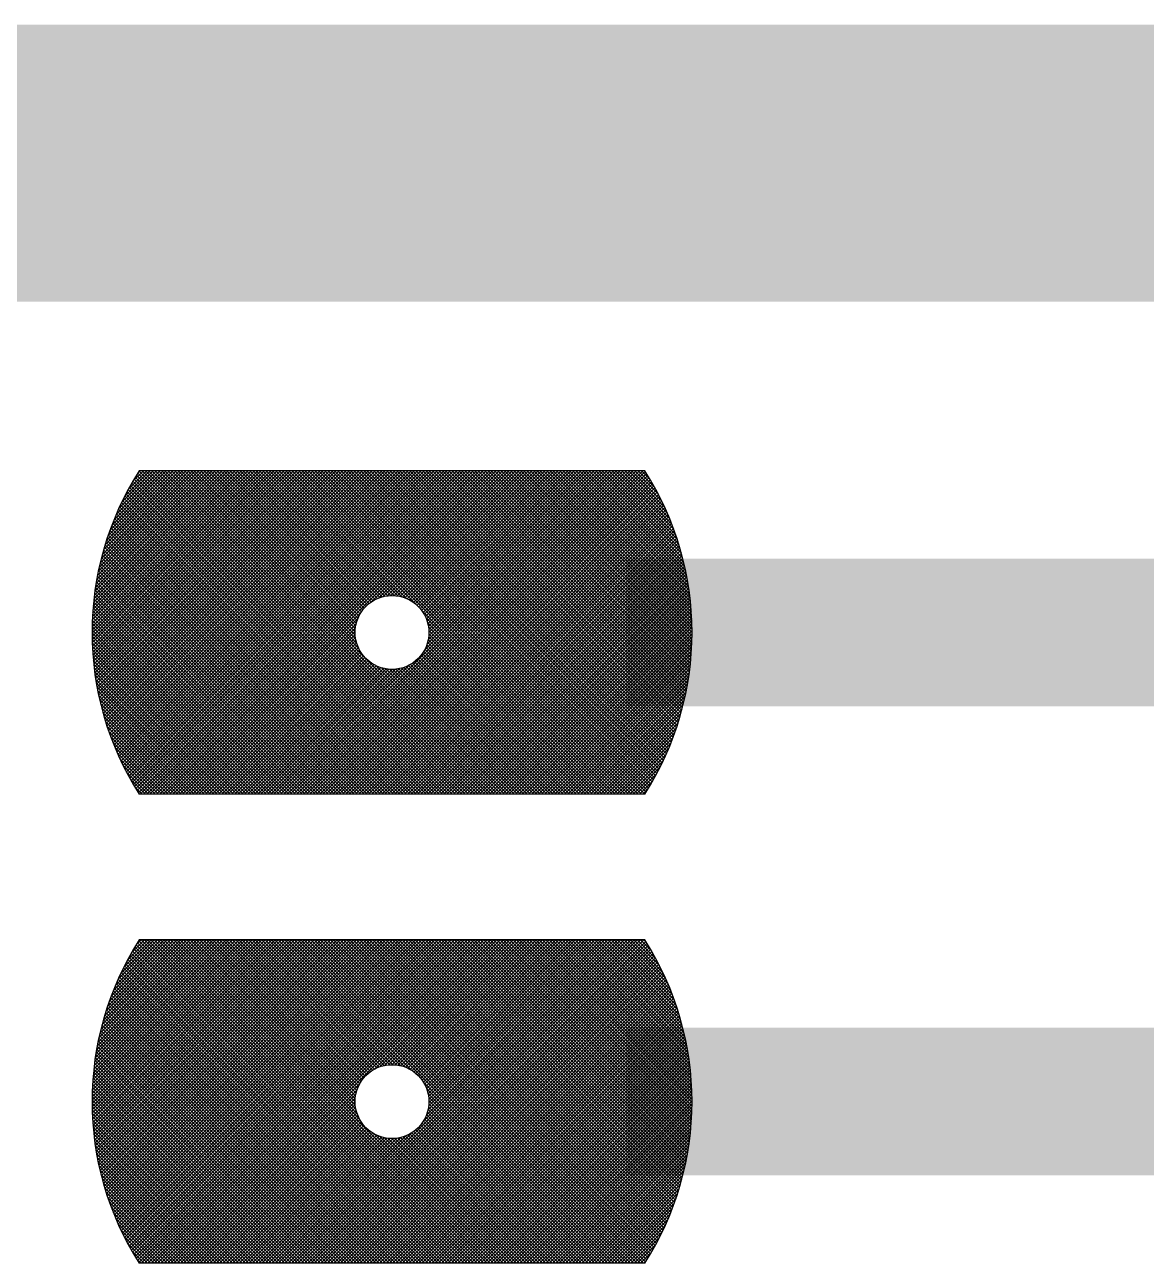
# Model space of a CAD drawing. Extents: x 0 to 395, y 0 to 270.
# Drawn here: x 116.76 to 122.83, y 216.93 to 223.63 of the extents above; entities that cross this region are included whole.
import ezdxf

# ---------------------------------------------------------------- set-up
doc = ezdxf.new("R2010")
doc.units = 0
doc.header["$LTSCALE"] = 0.3
doc.layers.get('0').update_dxf_attribs({"linetype": 'CONTINUOUS'})
doc.layers.add('TRACK', color=3, linetype='CONTINUOUS')

# ---------------------------------------------------------------- blocks, each defined once
blk = doc.blocks.new('*X34')
at = {"color": 0}
for p, q in [((77.75, 78.7399), (78.6251, 79.615)), ((77.7501, 78.7224), (78.6427, 79.615)), ((77.7501, 78.7577), (78.6074, 79.615)), ((77.7504, 78.705), (78.6604, 79.615)), ((77.7504, 78.7757), (78.5897, 79.615)), ((77.7508, 78.6878), (78.6781, 79.615)), ((77.7509, 78.7939), (78.572, 79.615)), ((77.7515, 78.6707), (78.6958, 79.615)), ((77.7516, 78.8123), (78.5543, 79.615)), ((77.7523, 78.6538), (78.7134, 79.615)), ((77.7525, 78.8309), (78.5367, 79.615)), ((77.7533, 78.6371), (78.7311, 79.615)), ((77.7537, 78.8497), (78.519, 79.615)), ((77.7544, 78.6206), (78.7488, 79.615)), ((77.7551, 78.8688), (78.5013, 79.615)), ((77.7557, 78.6042), (78.7665, 79.615)), ((77.7568, 78.8881), (78.4836, 79.615)), ((77.7571, 78.588), (78.7841, 79.615)), ((77.7587, 78.5719), (78.8018, 79.615)), ((77.7587, 78.9077), (78.466, 79.615)), ((77.7605, 78.556), (78.8195, 79.615)), ((77.7609, 78.9276), (78.4483, 79.615)), ((77.7623, 78.5402), (78.8372, 79.615)), ((77.7633, 78.9477), (78.4306, 79.615)), ((77.7644, 78.5245), (78.8549, 79.615)), ((77.7661, 78.9682), (78.4129, 79.615)), ((77.7665, 78.509), (78.8725, 79.615)), ((77.7688, 78.4936), (78.8902, 79.615)), ((77.7692, 78.9889), (78.3952, 79.615)), ((77.7712, 78.4783), (78.9079, 79.615)), ((77.7726, 79.01), (78.3776, 79.615)), ((77.7738, 78.4632), (78.9256, 79.615)), ((77.7764, 78.4482), (78.9432, 79.615)), ((77.7764, 79.0315), (78.3599, 79.615)), ((77.7792, 78.4333), (78.9609, 79.615)), ((77.7805, 79.0533), (78.3422, 79.615)), ((77.7821, 78.4185), (78.9786, 79.615)), ((77.785, 79.0755), (78.3245, 79.615)), ((77.7851, 78.4039), (78.9963, 79.615)), ((77.7883, 78.3893), (79.014, 79.615)), ((77.7899, 79.0981), (78.3069, 79.615)), ((77.7915, 78.3749), (79.0316, 79.615)), ((77.7949, 78.3606), (79.0493, 79.615)), ((77.7953, 79.1212), (78.2892, 79.615)), ((77.7984, 78.3464), (79.067, 79.615)), ((77.8012, 79.1447), (78.2715, 79.615)), ((77.802, 78.3323), (79.0847, 79.615)), ((77.8057, 78.3183), (79.1023, 79.615)), ((77.8076, 79.1688), (78.2538, 79.615)), ((77.8095, 78.3044), (79.12, 79.615)), ((77.8134, 78.2907), (79.1377, 79.615)), ((77.8145, 79.1934), (78.2361, 79.615)), ((77.8174, 78.277), (79.1554, 79.615)), ((77.8215, 78.2634), (79.1731, 79.615)), ((77.8221, 79.2186), (78.2185, 79.615)), ((77.8257, 78.2499), (79.1907, 79.615)), ((77.83, 78.2365), (79.2084, 79.615)), ((77.8303, 79.2445), (78.2008, 79.615)), ((77.8343, 78.2233), (79.2261, 79.615)), ((77.8388, 78.2101), (79.2438, 79.615)), ((77.8393, 79.2711), (78.1831, 79.615)), ((77.8434, 78.197), (79.2614, 79.615)), ((77.8481, 78.184), (79.2791, 79.615)), ((77.849, 79.2986), (78.1654, 79.615)), ((77.8529, 78.1711), (79.2968, 79.615)), ((77.8577, 78.1582), (79.3145, 79.615)), ((77.8597, 79.327), (78.1478, 79.615)), ((77.8627, 78.1455), (79.3322, 79.615)), ((77.8677, 78.1329), (79.3498, 79.615)), ((77.8714, 79.3563), (78.1301, 79.615)), ((77.8728, 78.1203), (79.3675, 79.615)), ((77.878, 78.1078), (79.3852, 79.615)), ((77.8833, 78.0954), (79.4029, 79.615)), ((77.8843, 79.3869), (78.1124, 79.615)), ((77.8887, 78.0831), (79.4205, 79.615)), ((77.8941, 78.0709), (79.4382, 79.615)), ((77.8986, 79.4189), (78.0947, 79.615)), ((77.8997, 78.0588), (79.4559, 79.615)), ((77.9053, 78.0467), (79.4736, 79.615)), ((77.911, 78.0348), (79.4913, 79.615)), ((77.9145, 79.4525), (78.077, 79.615)), ((77.9168, 78.0229), (79.5089, 79.615)), ((77.9227, 78.0111), (79.5266, 79.615)), ((77.9286, 77.9993), (79.5443, 79.615)), ((77.9324, 79.4881), (78.0594, 79.615)), ((77.9346, 77.9877), (79.562, 79.615)), ((77.9407, 77.9761), (79.5796, 79.615)), ((77.9469, 77.9646), (79.5973, 79.615)), ((77.9528, 79.5261), (78.0417, 79.615)), ((77.9532, 77.9532), (79.615, 79.615)), ((77.9595, 77.9418), (79.6327, 79.615)), ((77.9659, 77.9306), (79.6504, 79.615)), ((77.9724, 77.9194), (79.668, 79.615)), ((77.9764, 79.5674), (78.024, 79.615)), ((77.979, 77.9083), (79.6857, 79.615)), ((77.9856, 77.8972), (79.7034, 79.615)), ((79.7137, 77.865), (77.9895, 79.5892)), ((77.9923, 77.8863), (79.7211, 79.615)), ((79.7314, 77.865), (77.9963, 79.6001)), ((77.9991, 77.8754), (79.7387, 79.615)), ((79.7491, 77.865), (78.0031, 79.611)), ((78.0046, 79.6132), (78.0063, 79.615)), ((78.0064, 77.865), (79.7564, 79.615)), ((79.7668, 77.865), (78.0168, 79.615)), ((78.0241, 77.865), (79.7741, 79.615)), ((79.7845, 77.865), (78.0345, 79.615)), ((78.0418, 77.865), (79.7918, 79.615)), ((79.8021, 77.865), (78.0521, 79.615)), ((78.0595, 77.865), (79.8095, 79.615)), ((79.8198, 77.865), (78.0698, 79.615)), ((78.0771, 77.865), (79.8271, 79.615)), ((79.8375, 77.865), (78.0875, 79.615)), ((78.0948, 77.865), (79.8448, 79.615)), ((79.8552, 77.865), (78.1052, 79.615)), ((78.1125, 77.865), (79.8625, 79.615)), ((79.8728, 77.865), (78.1228, 79.615)), ((78.1302, 77.865), (79.8802, 79.615)), ((79.8905, 77.865), (78.1405, 79.615)), ((78.1478, 77.865), (79.8978, 79.615)), ((79.9082, 77.865), (78.1582, 79.615)), ((78.1655, 77.865), (79.9155, 79.615)), ((79.9259, 77.865), (78.1759, 79.615)), ((78.1832, 77.865), (79.9332, 79.615)), ((79.9436, 77.865), (78.1936, 79.615)), ((78.2009, 77.865), (79.9509, 79.615)), ((79.9612, 77.865), (78.2112, 79.615)), ((79.1991, 78.6448), (78.2289, 79.615)), ((79.1855, 78.6761), (78.2466, 79.615)), ((79.179, 78.7003), (78.2643, 79.615)), ((79.1759, 78.721), (78.2819, 79.615)), ((79.175, 78.7396), (78.2996, 79.615)), ((79.1757, 78.7566), (78.3173, 79.615)), ((79.1776, 78.7723), (78.335, 79.615)), ((79.1806, 78.787), (78.3527, 79.615)), ((79.1845, 78.8009), (78.3703, 79.615)), ((79.1891, 78.8139), (78.388, 79.615)), ((79.1945, 78.8262), (78.4057, 79.615)), ((79.2006, 78.8378), (78.4234, 79.615)), ((79.2072, 78.8488), (78.441, 79.615)), ((79.2145, 78.8593), (78.4587, 79.615)), ((79.2223, 78.8691), (78.4764, 79.615)), ((79.2306, 78.8784), (78.4941, 79.615)), ((79.2396, 78.8872), (78.5118, 79.615)), ((79.2491, 78.8954), (78.5294, 79.615)), ((79.2591, 78.903), (78.5471, 79.615)), ((79.2697, 78.9101), (78.5648, 79.615)), ((79.281, 78.9165), (78.5825, 79.615)), ((79.2928, 78.9223), (78.6001, 79.615)), ((79.3053, 78.9275), (78.6178, 79.615)), ((79.3186, 78.9319), (78.6355, 79.615)), ((79.3327, 78.9355), (78.6532, 79.615)), ((79.3477, 78.9381), (78.6709, 79.615)), ((79.3638, 78.9397), (78.6885, 79.615)), ((79.3813, 78.9399), (78.7062, 79.615)), ((79.4005, 78.9384), (78.7239, 79.615)), ((79.4222, 78.9343), (78.7416, 79.615)), ((79.4481, 78.9262), (78.7592, 79.615)), ((79.4847, 78.9073), (78.7769, 79.615)), ((78.7842, 77.865), (80.5342, 79.615)), ((80.5446, 77.865), (78.7946, 79.615)), ((78.8019, 77.865), (80.5519, 79.615)), ((80.5623, 77.865), (78.8123, 79.615)), ((78.8196, 77.865), (80.5696, 79.615)), ((80.58, 77.865), (78.83, 79.615)), ((78.8373, 77.865), (80.5873, 79.615)), ((80.5976, 77.865), (78.8476, 79.615)), ((78.8549, 77.865), (80.6049, 79.615)), ((80.6153, 77.865), (78.8653, 79.615)), ((78.8726, 77.865), (80.6226, 79.615)), ((80.633, 77.865), (78.883, 79.615)), ((78.8903, 77.865), (80.6403, 79.615)), ((80.6507, 77.865), (78.9007, 79.615)), ((78.908, 77.865), (80.658, 79.615)), ((80.6683, 77.865), (78.9183, 79.615)), ((78.9257, 77.865), (80.6757, 79.615)), ((80.686, 77.865), (78.936, 79.615)), ((78.9433, 77.865), (80.6933, 79.615)), ((80.7037, 77.865), (78.9537, 79.615)), ((78.961, 77.865), (80.711, 79.615)), ((80.7214, 77.865), (78.9714, 79.615)), ((78.9787, 77.865), (80.7287, 79.615)), ((80.7391, 77.865), (78.9891, 79.615)), ((78.9964, 77.865), (80.7451, 79.6137)), ((80.7491, 77.8726), (79.0067, 79.615)), ((79.014, 77.865), (80.752, 79.6029)), ((80.7559, 77.8835), (79.0244, 79.615)), ((79.0317, 77.865), (80.7587, 79.592)), ((80.7627, 77.8944), (79.0421, 79.615)), ((80.7693, 77.9054), (79.0598, 79.615)), ((80.7759, 77.9165), (79.0774, 79.615)), ((80.7824, 77.9277), (79.0951, 79.615)), ((80.7888, 77.939), (79.1128, 79.615)), ((80.7952, 77.9503), (79.1305, 79.615)), ((80.8015, 77.9617), (79.1482, 79.615)), ((80.8077, 77.9731), (79.1658, 79.615)), ((80.8138, 77.9847), (79.1835, 79.615)), ((80.8198, 77.9963), (79.2012, 79.615)), ((80.8258, 78.008), (79.2189, 79.615)), ((80.8317, 78.0198), (79.2365, 79.615)), ((79.2483, 78.8948), (79.9686, 79.615)), ((80.8375, 78.0317), (79.2542, 79.615)), ((80.8432, 78.0437), (79.2719, 79.615)), ((80.8489, 78.0557), (79.2896, 79.615)), ((79.2942, 78.9229), (79.9862, 79.615)), ((80.8544, 78.0678), (79.3072, 79.615)), ((79.3217, 78.9328), (80.0039, 79.615)), ((80.8599, 78.08), (79.3249, 79.615)), ((80.8653, 78.0923), (79.3426, 79.615)), ((79.3442, 78.9376), (80.0216, 79.615)), ((80.8706, 78.1046), (79.3603, 79.615)), ((79.364, 78.9397), (80.0393, 79.615)), ((80.8759, 78.1171), (79.378, 79.615)), ((79.3818, 78.9399), (80.0569, 79.615)), ((80.881, 78.1296), (79.3956, 79.615)), ((79.3983, 78.9386), (80.0746, 79.615)), ((80.8861, 78.1422), (79.4133, 79.615)), ((79.4135, 78.9363), (80.0923, 79.615)), ((79.4279, 78.9329), (80.11, 79.615)), ((80.891, 78.155), (79.431, 79.615)), ((79.4413, 78.9287), (80.1277, 79.615)), ((80.8959, 78.1678), (79.4487, 79.615)), ((79.454, 78.9237), (80.1453, 79.615)), ((79.4661, 78.9181), (80.163, 79.615)), ((80.9007, 78.1807), (79.4663, 79.615)), ((79.4775, 78.9118), (80.1807, 79.615)), ((80.9054, 78.1936), (79.484, 79.615)), ((79.4882, 78.9049), (80.1984, 79.615)), ((79.4984, 78.8974), (80.216, 79.615)), ((80.91, 78.2067), (79.5017, 79.615)), ((79.508, 78.8893), (80.2337, 79.615)), ((79.5171, 78.8807), (80.2514, 79.615)), ((80.9145, 78.2199), (79.5194, 79.615)), ((79.5256, 78.8716), (80.2691, 79.615)), ((79.5336, 78.8618), (80.2868, 79.615)), ((80.9189, 78.2331), (79.5371, 79.615)), ((79.541, 78.8516), (80.3044, 79.615)), ((79.5478, 78.8407), (80.3221, 79.615)), ((79.554, 78.8292), (80.3398, 79.615)), ((80.9232, 78.2465), (79.5547, 79.615)), ((79.5556, 78.654), (80.5166, 79.615)), ((79.5595, 78.8171), (80.3575, 79.615)), ((79.5644, 78.8043), (80.3751, 79.615)), ((79.5666, 78.6827), (80.4989, 79.615)), ((79.5685, 78.7907), (80.3928, 79.615)), ((79.5717, 78.7762), (80.4105, 79.615)), ((79.5721, 78.7059), (80.4812, 79.615)), ((80.9275, 78.2599), (79.5724, 79.615)), ((79.5739, 78.7607), (80.4282, 79.615)), ((79.5745, 78.726), (80.4635, 79.615)), ((79.575, 78.7441), (80.4459, 79.615)), ((80.9316, 78.2735), (79.5901, 79.615)), ((80.9356, 78.2871), (79.6078, 79.615)), ((80.9395, 78.3009), (79.6254, 79.615)), ((80.9434, 78.3148), (79.6431, 79.615)), ((80.9471, 78.3287), (79.6608, 79.615)), ((80.9507, 78.3428), (79.6785, 79.615)), ((80.9542, 78.3569), (79.6962, 79.615)), ((80.9576, 78.3712), (79.7138, 79.615)), ((80.9609, 78.3856), (79.7315, 79.615)), ((80.9641, 78.4001), (79.7492, 79.615)), ((80.9671, 78.4148), (79.7669, 79.615)), ((80.9701, 78.4295), (79.7845, 79.615)), ((80.9729, 78.4443), (79.8022, 79.615)), ((80.9756, 78.4593), (79.8199, 79.615)), ((80.9782, 78.4744), (79.8376, 79.615)), ((80.9806, 78.4897), (79.8553, 79.615)), ((80.9829, 78.505), (79.8729, 79.615)), ((80.9851, 78.5205), (79.8906, 79.615)), ((80.9872, 78.5361), (79.9083, 79.615)), ((80.9891, 78.5519), (79.926, 79.615)), ((80.9908, 78.5678), (79.9436, 79.615)), ((80.9925, 78.5838), (79.9613, 79.615)), ((80.994, 78.6), (79.979, 79.615)), ((80.9953, 78.6164), (79.9967, 79.615)), ((80.9965, 78.6329), (80.0144, 79.615)), ((80.9975, 78.6496), (80.032, 79.615)), ((80.9983, 78.6664), (80.0497, 79.615)), ((80.999, 78.6834), (80.0674, 79.615)), ((80.9995, 78.7005), (80.0851, 79.615)), ((80.9998, 78.7179), (80.1027, 79.615)), ((81, 78.7354), (80.1204, 79.615)), ((80.9999, 78.7532), (80.1381, 79.615)), ((80.9997, 78.7711), (80.1558, 79.615)), ((80.9993, 78.7892), (80.1735, 79.615)), ((80.9986, 78.8075), (80.1911, 79.615)), ((80.9977, 78.8261), (80.2088, 79.615)), ((80.9966, 78.8449), (80.2265, 79.615)), ((80.9953, 78.8639), (80.2442, 79.615)), ((80.9937, 78.8832), (80.2618, 79.615)), ((80.9918, 78.9027), (80.2795, 79.615)), ((80.9897, 78.9225), (80.2972, 79.615)), ((80.9873, 78.9425), (80.3149, 79.615)), ((80.9846, 78.9629), (80.3326, 79.615)), ((80.9816, 78.9836), (80.3502, 79.615)), ((80.9783, 79.0046), (80.3679, 79.615)), ((80.9746, 79.0259), (80.3856, 79.615)), ((80.9706, 79.0477), (80.4033, 79.615)), ((80.9662, 79.0698), (80.4209, 79.615)), ((80.9614, 79.0923), (80.4386, 79.615)), ((80.9561, 79.1152), (80.4563, 79.615)), ((80.9503, 79.1386), (80.474, 79.615)), ((80.9441, 79.1626), (80.4917, 79.615)), ((80.9373, 79.187), (80.5093, 79.615)), ((80.9299, 79.2121), (80.527, 79.615)), ((80.9219, 79.2378), (80.5447, 79.615)), ((80.9131, 79.2643), (80.5624, 79.615)), ((80.9036, 79.2915), (80.58, 79.615)), ((80.8931, 79.3196), (80.5977, 79.615)), ((80.8817, 79.3487), (80.6154, 79.615)), ((80.8691, 79.379), (80.6331, 79.615)), ((80.8552, 79.4106), (80.6508, 79.615)), ((80.8397, 79.4437), (80.6684, 79.615)), ((80.8224, 79.4787), (80.6861, 79.615)), ((80.8027, 79.5161), (80.7038, 79.615)), ((80.78, 79.5565), (80.7215, 79.615)), ((80.7532, 79.601), (80.7391, 79.615)), ((79.6077, 77.865), (77.9506, 79.5221)), ((79.6254, 77.865), (77.9569, 79.5335)), ((79.643, 77.865), (77.9633, 79.5448)), ((79.6607, 77.865), (77.9697, 79.556)), ((79.6784, 77.865), (77.9763, 79.5671)), ((79.6961, 77.865), (77.9829, 79.5782)), ((79.0494, 77.865), (80.7654, 79.581)), ((79.0671, 77.865), (80.7721, 79.57)), ((79.0848, 77.865), (80.7786, 79.5588)), ((79.1024, 77.865), (80.7851, 79.5476)), ((79.1201, 77.865), (80.7915, 79.5364)), ((79.1378, 77.865), (80.7978, 79.525)), ((79.5193, 77.865), (77.9202, 79.4641)), ((79.537, 77.865), (77.9261, 79.4758)), ((79.5546, 77.865), (77.9321, 79.4875)), ((79.5723, 77.865), (77.9382, 79.4991)), ((79.59, 77.865), (77.9444, 79.5106)), ((79.1555, 77.865), (80.8041, 79.5136)), ((79.1731, 77.865), (80.8102, 79.5021)), ((79.1908, 77.865), (80.8163, 79.4905)), ((79.2085, 77.865), (80.8223, 79.4788)), ((79.2262, 77.865), (80.8283, 79.4671)), ((79.2439, 77.865), (80.8341, 79.4553)), ((79.4132, 77.865), (77.8864, 79.3918)), ((79.4309, 77.865), (77.8919, 79.404)), ((79.4486, 77.865), (77.8974, 79.4162)), ((79.4663, 77.865), (77.903, 79.4283)), ((79.4839, 77.865), (77.9086, 79.4403)), ((79.5016, 77.865), (77.9144, 79.4522)), ((79.2615, 77.865), (80.8399, 79.4434)), ((79.2792, 77.865), (80.8456, 79.4314)), ((79.2969, 77.865), (80.8512, 79.4193)), ((79.3146, 77.865), (80.8567, 79.4072)), ((79.3322, 77.865), (80.8622, 79.3949)), ((79.3248, 77.865), (77.8606, 79.3292)), ((79.3425, 77.865), (77.8656, 79.3419)), ((79.3602, 77.865), (77.8707, 79.3545)), ((79.3779, 77.865), (77.8758, 79.367)), ((79.3955, 77.865), (77.8811, 79.3794)), ((79.3499, 77.865), (80.8675, 79.3826)), ((79.3676, 77.865), (80.8728, 79.3702)), ((79.3853, 77.865), (80.878, 79.3577)), ((79.403, 77.865), (80.8831, 79.3452)), ((79.4206, 77.865), (80.8881, 79.3325)), ((79.2364, 77.865), (77.837, 79.2645)), ((79.2541, 77.865), (77.8415, 79.2776)), ((79.2718, 77.865), (77.8461, 79.2907)), ((79.2895, 77.865), (77.8509, 79.3036)), ((79.3072, 77.865), (77.8557, 79.3165)), ((79.4383, 77.865), (80.8931, 79.3198)), ((79.456, 77.865), (80.8979, 79.3069)), ((79.4737, 77.865), (80.9027, 79.294)), ((79.4913, 77.865), (80.9073, 79.281)), ((79.509, 77.865), (80.9119, 79.2679)), ((79.5267, 77.865), (80.9164, 79.2546)), ((79.1481, 77.865), (77.8157, 79.1974)), ((79.1657, 77.865), (77.8198, 79.211)), ((79.1834, 77.865), (77.8239, 79.2245)), ((79.2011, 77.865), (77.8282, 79.2379)), ((79.2188, 77.865), (77.8325, 79.2513)), ((79.5444, 77.865), (80.9207, 79.2413)), ((79.5621, 77.865), (80.925, 79.228)), ((79.5797, 77.865), (80.9292, 79.2145)), ((79.5974, 77.865), (80.9333, 79.2009)), ((79.6151, 77.865), (80.9373, 79.1872)), ((79.0597, 77.865), (77.7969, 79.1277)), ((79.0774, 77.865), (77.8005, 79.1419)), ((79.095, 77.865), (77.8041, 79.1559)), ((79.1127, 77.865), (77.8079, 79.1698)), ((79.1304, 77.865), (77.8117, 79.1836)), ((79.6328, 77.865), (80.9411, 79.1734)), ((79.6504, 77.865), (80.9449, 79.1595)), ((79.6681, 77.865), (80.9486, 79.1455)), ((79.6858, 77.865), (80.9522, 79.1314)), ((78.9713, 77.865), (77.7809, 79.0554)), ((78.989, 77.865), (77.7839, 79.0701)), ((79.0066, 77.865), (77.787, 79.0847)), ((79.0243, 77.865), (77.7902, 79.0991)), ((79.042, 77.865), (77.7935, 79.1135)), ((79.7035, 77.865), (80.9556, 79.1171)), ((79.7212, 77.865), (80.959, 79.1028)), ((79.7388, 77.865), (80.9622, 79.0884)), ((79.7565, 77.865), (80.9653, 79.0738)), ((79.7742, 77.865), (80.9683, 79.0592)), ((78.9006, 77.865), (77.7702, 78.9954)), ((78.9183, 77.865), (77.7727, 79.0106)), ((78.9359, 77.865), (77.7753, 79.0256)), ((78.9536, 77.865), (77.778, 79.0406)), ((79.7919, 77.865), (80.9712, 79.0444)), ((79.8095, 77.865), (80.974, 79.0295)), ((79.8272, 77.865), (80.9767, 79.0144)), ((79.8449, 77.865), (80.9792, 78.9993)), ((78.8299, 77.865), (77.7615, 78.9333)), ((78.8475, 77.865), (77.7635, 78.949)), ((78.8652, 77.865), (77.7656, 78.9646)), ((78.8829, 77.865), (77.7678, 78.9801)), ((79.8626, 77.865), (80.9816, 78.984)), ((79.8803, 77.865), (80.9838, 78.9686)), ((79.8979, 77.865), (80.986, 78.953)), ((79.9156, 77.865), (80.988, 78.9374)), ((79.9333, 77.865), (80.9898, 78.9215)), ((78.7415, 77.865), (77.7539, 78.8526)), ((78.7592, 77.865), (77.7551, 78.869)), ((78.7768, 77.865), (77.7565, 78.8853)), ((78.7945, 77.865), (77.758, 78.9015)), ((78.8122, 77.865), (77.7597, 78.9175)), ((78.2186, 77.865), (79.2202, 78.8667)), ((79.951, 77.865), (80.9915, 78.9056)), ((79.9686, 77.865), (80.9931, 78.8895)), ((79.9863, 77.865), (80.9945, 78.8732)), ((80.004, 77.865), (80.9958, 78.8568)), ((78.6708, 77.865), (77.7506, 78.7851)), ((78.6884, 77.865), (77.7512, 78.8022)), ((78.7061, 77.865), (77.7519, 78.8192)), ((78.7238, 77.865), (77.7528, 78.836)), ((78.2362, 77.865), (79.1921, 78.8208)), ((78.2539, 77.865), (79.1822, 78.7933)), ((80.5269, 77.865), (79.5423, 78.8497)), ((80.5092, 77.865), (79.5612, 78.8131)), ((80.4916, 77.865), (79.5693, 78.7872)), ((80.0217, 77.865), (80.9969, 78.8402)), ((80.0394, 77.865), (80.9979, 78.8235)), ((80.057, 77.865), (80.9986, 78.8066)), ((80.0747, 77.865), (80.9992, 78.7895)), ((78.6354, 77.865), (77.75, 78.7504)), ((78.6177, 77.865), (77.75, 78.7327)), ((78.6531, 77.865), (77.7502, 78.7678)), ((78.2716, 77.865), (79.1774, 78.7708)), ((78.2893, 77.865), (79.1753, 78.751)), ((78.3069, 77.865), (79.1751, 78.7332)), ((78.3246, 77.865), (79.1764, 78.7167)), ((80.4739, 77.865), (79.5734, 78.7655)), ((80.4385, 77.865), (79.5747, 78.7288)), ((80.4562, 77.865), (79.5749, 78.7463)), ((80.0924, 77.865), (80.9997, 78.7723)), ((80.1101, 77.865), (80.9999, 78.7549)), ((80.1277, 77.865), (81, 78.7373)), ((80.1454, 77.865), (80.9999, 78.7195)), ((78.6001, 77.865), (77.7502, 78.7149)), ((78.5824, 77.865), (77.7506, 78.6968)), ((78.5647, 77.865), (77.7512, 78.6785)), ((78.547, 77.865), (77.752, 78.6601)), ((78.3423, 77.865), (79.1787, 78.7015)), ((78.36, 77.865), (79.1821, 78.6871)), ((78.3777, 77.865), (79.1863, 78.6737)), ((78.3953, 77.865), (79.1913, 78.661)), ((80.3501, 77.865), (79.5573, 78.6578)), ((80.3678, 77.865), (79.5625, 78.6703)), ((80.3855, 77.865), (79.5669, 78.6836)), ((80.4032, 77.865), (79.5705, 78.6977)), ((80.4209, 77.865), (79.5731, 78.7127)), ((80.1631, 77.865), (80.9995, 78.7014)), ((80.1808, 77.865), (80.999, 78.6832)), ((80.1985, 77.865), (80.9983, 78.6648)), ((78.5293, 77.865), (77.753, 78.6413)), ((78.5117, 77.865), (77.7543, 78.6224)), ((78.494, 77.865), (77.7558, 78.6032)), ((78.4763, 77.865), (77.7575, 78.5838)), ((78.413, 77.865), (79.1969, 78.6489)), ((78.4307, 77.865), (79.2032, 78.6375)), ((78.4484, 77.865), (79.2101, 78.6268)), ((78.466, 77.865), (79.2176, 78.6166)), ((78.4837, 77.865), (79.2257, 78.607)), ((78.5014, 77.865), (79.2343, 78.5979)), ((78.5191, 77.865), (79.2434, 78.5894)), ((80.2264, 77.865), (79.5041, 78.5873)), ((80.2441, 77.865), (79.5134, 78.5956)), ((80.2618, 77.865), (79.5222, 78.6046)), ((80.2794, 77.865), (79.5304, 78.6141)), ((80.2971, 77.865), (79.538, 78.6241)), ((80.3148, 77.865), (79.5451, 78.6347)), ((80.3325, 77.865), (79.5515, 78.646)), ((80.2161, 77.865), (80.9973, 78.6462)), ((80.2338, 77.865), (80.9961, 78.6273)), ((80.2515, 77.865), (80.9946, 78.6082)), ((80.2692, 77.865), (80.9929, 78.5888)), ((78.4586, 77.865), (77.7596, 78.5641)), ((78.441, 77.865), (77.7619, 78.5441)), ((78.4233, 77.865), (77.7644, 78.5238)), ((78.5368, 77.865), (79.2532, 78.5814)), ((78.5544, 77.865), (79.2634, 78.574)), ((78.5721, 77.865), (79.2743, 78.5672)), ((78.5898, 77.865), (79.2858, 78.561)), ((78.6075, 77.865), (79.2979, 78.5555)), ((78.6251, 77.865), (79.3107, 78.5506)), ((78.6428, 77.865), (79.3243, 78.5465)), ((78.6605, 77.865), (79.3388, 78.5433)), ((78.6782, 77.865), (79.3543, 78.5411)), ((78.6959, 77.865), (79.3709, 78.54)), ((78.7135, 77.865), (79.389, 78.5405)), ((78.7312, 77.865), (79.4091, 78.5429)), ((78.7489, 77.865), (79.4323, 78.5484)), ((78.7666, 77.865), (79.461, 78.5594)), ((79.9789, 77.865), (79.2798, 78.5641)), ((79.9966, 77.865), (79.3111, 78.5505)), ((80.0143, 77.865), (79.3353, 78.544)), ((80.0319, 77.865), (79.356, 78.5409)), ((80.0496, 77.865), (79.3746, 78.54)), ((80.0673, 77.865), (79.3916, 78.5407)), ((80.085, 77.865), (79.4073, 78.5426)), ((80.1027, 77.865), (79.422, 78.5456)), ((80.1203, 77.865), (79.4359, 78.5495)), ((80.138, 77.865), (79.4489, 78.5541)), ((80.1557, 77.865), (79.4612, 78.5595)), ((80.1734, 77.865), (79.4728, 78.5656)), ((80.191, 77.865), (79.4838, 78.5722)), ((80.2087, 77.865), (79.4943, 78.5795)), ((80.2868, 77.865), (80.991, 78.5692)), ((80.3045, 77.865), (80.9888, 78.5492)), ((80.3222, 77.865), (80.9863, 78.5291)), ((78.4056, 77.865), (77.7673, 78.5033)), ((78.3879, 77.865), (77.7706, 78.4824)), ((78.3702, 77.865), (77.7741, 78.4611)), ((80.3399, 77.865), (80.9834, 78.5086)), ((80.3576, 77.865), (80.9803, 78.4878)), ((80.3752, 77.865), (80.9768, 78.4666)), ((78.3526, 77.865), (77.778, 78.4395)), ((78.3349, 77.865), (77.7823, 78.4176)), ((78.3172, 77.865), (77.787, 78.3952)), ((80.3929, 77.865), (80.973, 78.4451)), ((80.4106, 77.865), (80.9688, 78.4232)), ((80.4283, 77.865), (80.9642, 78.401)), ((78.2995, 77.865), (77.7921, 78.3724)), ((78.2819, 77.865), (77.7977, 78.3492)), ((78.2642, 77.865), (77.8038, 78.3254)), ((80.4459, 77.865), (80.9592, 78.3783)), ((80.4636, 77.865), (80.9538, 78.3552)), ((80.4813, 77.865), (80.9478, 78.3315)), ((78.2465, 77.865), (77.8104, 78.3011)), ((78.2288, 77.865), (77.8176, 78.2762)), ((78.2111, 77.865), (77.8254, 78.2507)), ((80.499, 77.865), (80.9414, 78.3074)), ((80.5167, 77.865), (80.9343, 78.2827)), ((80.5343, 77.865), (80.9267, 78.2573)), ((78.1935, 77.865), (77.8339, 78.2245)), ((78.1758, 77.865), (77.8432, 78.1976)), ((80.552, 77.865), (80.9183, 78.2313)), ((80.5697, 77.865), (80.9093, 78.2046)), ((78.1581, 77.865), (77.8533, 78.1698)), ((78.1404, 77.865), (77.8644, 78.141)), ((80.5874, 77.865), (80.8994, 78.177)), ((80.605, 77.865), (80.8885, 78.1485)), ((80.6227, 77.865), (80.8766, 78.1189)), ((78.1228, 77.865), (77.8766, 78.1111)), ((78.1051, 77.865), (77.8901, 78.08)), ((78.0874, 77.865), (77.905, 78.0474)), ((80.6404, 77.865), (80.8635, 78.0881)), ((80.6581, 77.865), (80.849, 78.0559)), ((78.0697, 77.865), (77.9217, 78.0131)), ((80.6757, 77.865), (80.8328, 78.022)), ((80.6934, 77.865), (80.8145, 77.9861)), ((78.052, 77.865), (77.9405, 77.9765)), ((78.0344, 77.865), (77.9621, 77.9372)), ((80.7111, 77.865), (80.7937, 77.9476)), ((78.0167, 77.865), (77.9874, 77.8943)), ((80.7288, 77.865), (80.7695, 77.9057))]:
    blk.add_line(p, q, dxfattribs=at)
blk = doc.blocks.new('*X32')
at = {"color": 0}
for p, q in [((77.75, 76.1944), (78.6306, 77.075)), ((77.75, 76.2121), (78.613, 77.075)), ((77.7502, 76.1769), (78.6483, 77.075)), ((77.7503, 76.23), (78.5953, 77.075)), ((77.7505, 76.1595), (78.666, 77.075)), ((77.7507, 76.2481), (78.5776, 77.075)), ((77.751, 76.1424), (78.6837, 77.075)), ((77.7514, 76.2664), (78.5599, 77.075)), ((77.7517, 76.1254), (78.7013, 77.075)), ((77.7522, 76.285), (78.5422, 77.075)), ((77.7526, 76.1086), (78.719, 77.075)), ((77.7533, 76.3037), (78.5246, 77.075)), ((77.7536, 76.0919), (78.7367, 77.075)), ((77.7546, 76.3228), (78.5069, 77.075)), ((77.7548, 76.0754), (78.7544, 77.075)), ((77.7561, 76.0591), (78.7721, 77.075)), ((77.7562, 76.342), (78.4892, 77.075)), ((77.7576, 76.0429), (78.7897, 77.075)), ((77.758, 76.3615), (78.4715, 77.075)), ((77.7593, 76.0268), (78.8074, 77.075)), ((77.7601, 76.3813), (78.4539, 77.075)), ((77.761, 76.0109), (78.8251, 77.075)), ((77.7625, 76.4013), (78.4362, 77.075)), ((77.763, 75.9952), (78.8428, 77.075)), ((77.765, 75.9796), (78.8604, 77.075)), ((77.7652, 76.4217), (78.4185, 77.075)), ((77.7672, 75.9641), (78.8781, 77.075)), ((77.7682, 76.4423), (78.4008, 77.075)), ((77.7695, 75.9487), (78.8958, 77.075)), ((77.7715, 76.4633), (78.3831, 77.075)), ((77.772, 75.9335), (78.9135, 77.075)), ((77.7746, 75.9184), (78.9312, 77.075)), ((77.7751, 76.4847), (78.3655, 77.075)), ((77.7773, 75.9035), (78.9488, 77.075)), ((77.7791, 76.5063), (78.3478, 77.075)), ((77.7801, 75.8886), (78.9665, 77.075)), ((77.7831, 75.8739), (78.9842, 77.075)), ((77.7835, 76.5284), (78.3301, 77.075)), ((77.7861, 75.8593), (79.0019, 77.075)), ((77.7883, 76.5509), (78.3124, 77.075)), ((77.7893, 75.8448), (79.0195, 77.075)), ((77.7926, 75.8304), (79.0372, 77.075)), ((77.7936, 76.5738), (78.2948, 77.075)), ((77.796, 75.8161), (79.0549, 77.075)), ((77.7993, 76.5972), (78.2771, 77.075)), ((77.7995, 75.8019), (79.0726, 77.075)), ((77.8031, 75.7879), (79.0903, 77.075)), ((77.8055, 76.6211), (78.2594, 77.075)), ((77.8069, 75.7739), (79.1079, 77.075)), ((77.8107, 75.7601), (79.1256, 77.075)), ((77.8123, 76.6455), (78.2417, 77.075)), ((77.8146, 75.7463), (79.1433, 77.075)), ((77.8186, 75.7327), (79.161, 77.075)), ((77.8196, 76.6706), (78.224, 77.075)), ((77.8228, 75.7191), (79.1786, 77.075)), ((77.827, 75.7057), (79.1963, 77.075)), ((77.8276, 76.6963), (78.2064, 77.075)), ((77.8313, 75.6923), (79.214, 77.075)), ((77.8358, 75.6791), (79.2317, 77.075)), ((77.8363, 76.7227), (78.1887, 77.075)), ((77.8403, 75.6659), (79.2494, 77.075)), ((77.8449, 75.6529), (79.267, 77.075)), ((77.8458, 76.7498), (78.171, 77.075)), ((77.8496, 75.6399), (79.2847, 77.075)), ((77.8544, 75.627), (79.3024, 77.075)), ((77.8562, 76.7779), (78.1533, 77.075)), ((77.8593, 75.6142), (79.3201, 77.075)), ((77.8642, 75.6015), (79.3377, 77.075)), ((77.8676, 76.8069), (78.1357, 77.075)), ((77.8693, 75.5889), (79.3554, 77.075)), ((77.8744, 75.5763), (79.3731, 77.075)), ((77.8797, 75.5639), (79.3908, 77.075)), ((77.8801, 76.8371), (78.118, 77.075)), ((77.885, 75.5515), (79.4085, 77.075)), ((77.8904, 75.5393), (79.4261, 77.075)), ((77.8939, 76.8686), (78.1003, 77.075)), ((77.8959, 75.5271), (79.4438, 77.075)), ((77.9014, 75.515), (79.4615, 77.075)), ((77.9071, 75.5029), (79.4792, 77.075)), ((77.9093, 76.9017), (78.0826, 77.075)), ((77.9128, 75.491), (79.4968, 77.075)), ((77.9186, 75.4791), (79.5145, 77.075)), ((77.9245, 75.4673), (79.5322, 77.075)), ((77.9265, 76.9366), (78.0649, 77.075)), ((77.9305, 75.4556), (79.5499, 77.075)), ((77.9366, 75.444), (79.5676, 77.075)), ((77.9427, 75.4325), (79.5852, 77.075)), ((77.9461, 76.9738), (78.0473, 77.075)), ((77.9489, 75.421), (79.6029, 77.075)), ((77.9552, 75.4096), (79.6206, 77.075)), ((77.9615, 75.3983), (79.6383, 77.075)), ((77.968, 75.387), (79.6559, 77.075)), ((77.9686, 77.014), (78.0296, 77.075)), ((77.9745, 75.3759), (79.6736, 77.075)), ((77.9811, 75.3648), (79.6913, 77.075)), ((79.7082, 75.325), (77.9874, 77.0457)), ((77.9877, 75.3538), (79.709, 77.075)), ((79.7258, 75.325), (77.9942, 77.0567)), ((77.9945, 75.3428), (79.7267, 77.075)), ((77.9951, 77.0582), (78.0119, 77.075)), ((79.7435, 75.325), (78.001, 77.0676)), ((78.0013, 75.3319), (79.7443, 77.075)), ((79.7612, 75.325), (78.0112, 77.075)), ((78.012, 75.325), (79.762, 77.075)), ((79.7789, 75.325), (78.0289, 77.075)), ((78.0297, 75.325), (79.7797, 77.075)), ((79.7966, 75.325), (78.0466, 77.075)), ((78.0474, 75.325), (79.7974, 77.075)), ((79.8142, 75.325), (78.0642, 77.075)), ((78.065, 75.325), (79.815, 77.075)), ((79.8319, 75.325), (78.0819, 77.075)), ((78.0827, 75.325), (79.8327, 77.075)), ((79.8496, 75.325), (78.0996, 77.075)), ((78.1004, 75.325), (79.8504, 77.075)), ((79.8673, 75.325), (78.1173, 77.075)), ((78.1181, 75.325), (79.8681, 77.075)), ((79.8849, 75.325), (78.1349, 77.075)), ((78.1357, 75.325), (79.8857, 77.075)), ((79.9026, 75.325), (78.1526, 77.075)), ((78.1534, 75.325), (79.9034, 77.075)), ((79.9203, 75.325), (78.1703, 77.075)), ((78.1711, 75.325), (79.9211, 77.075)), ((79.938, 75.325), (78.188, 77.075)), ((78.1888, 75.325), (79.9388, 77.075)), ((79.9556, 75.325), (78.2056, 77.075)), ((78.2065, 75.325), (79.9565, 77.075)), ((79.2073, 76.091), (78.2233, 77.075)), ((79.1887, 76.1273), (78.241, 77.075)), ((79.1806, 76.1531), (78.2587, 77.075)), ((79.1766, 76.1748), (78.2764, 77.075)), ((79.1751, 76.1939), (78.294, 77.075)), ((79.1753, 76.2114), (78.3117, 77.075)), ((79.1769, 76.2275), (78.3294, 77.075)), ((79.1796, 76.2425), (78.3471, 77.075)), ((79.1832, 76.2566), (78.3647, 77.075)), ((79.1876, 76.2698), (78.3824, 77.075)), ((79.1927, 76.2824), (78.4001, 77.075)), ((79.1986, 76.2942), (78.4178, 77.075)), ((79.205, 76.3054), (78.4355, 77.075)), ((79.2121, 76.316), (78.4531, 77.075)), ((79.2197, 76.3261), (78.4708, 77.075)), ((79.2279, 76.3356), (78.4885, 77.075)), ((79.2367, 76.3445), (78.5062, 77.075)), ((79.246, 76.3528), (78.5238, 77.075)), ((79.2559, 76.3607), (78.5415, 77.075)), ((79.2663, 76.3679), (78.5592, 77.075)), ((79.2773, 76.3745), (78.5769, 77.075)), ((79.289, 76.3806), (78.5946, 77.075)), ((79.3013, 76.3859), (78.6122, 77.075)), ((79.3143, 76.3906), (78.6299, 77.075)), ((79.3282, 76.3944), (78.6476, 77.075)), ((79.3429, 76.3974), (78.6653, 77.075)), ((79.3586, 76.3993), (78.6829, 77.075)), ((79.3756, 76.4), (78.7006, 77.075)), ((79.3942, 76.3991), (78.7183, 77.075)), ((79.415, 76.396), (78.736, 77.075)), ((79.4393, 76.3894), (78.7537, 77.075)), ((79.4707, 76.3756), (78.7713, 77.075)), ((80.539, 75.325), (78.789, 77.075)), ((78.7898, 75.325), (80.5398, 77.075)), ((80.5567, 75.325), (78.8067, 77.075)), ((78.8075, 75.325), (80.5575, 77.075)), ((80.5744, 75.325), (78.8244, 77.075)), ((78.8252, 75.325), (80.5752, 77.075)), ((80.592, 75.325), (78.842, 77.075)), ((78.8429, 75.325), (80.5929, 77.075)), ((80.6097, 75.325), (78.8597, 77.075)), ((78.8605, 75.325), (80.6105, 77.075)), ((80.6274, 75.325), (78.8774, 77.075)), ((78.8782, 75.325), (80.6282, 77.075)), ((80.6451, 75.325), (78.8951, 77.075)), ((78.8959, 75.325), (80.6459, 77.075)), ((80.6628, 75.325), (78.9128, 77.075)), ((78.9136, 75.325), (80.6636, 77.075)), ((80.6804, 75.325), (78.9304, 77.075)), ((78.9312, 75.325), (80.6812, 77.075)), ((80.6981, 75.325), (78.9481, 77.075)), ((78.9489, 75.325), (80.6989, 77.075)), ((80.7158, 75.325), (78.9658, 77.075)), ((78.9666, 75.325), (80.7166, 77.075)), ((80.7335, 75.325), (78.9835, 77.075)), ((78.9843, 75.325), (80.7343, 77.075)), ((80.747, 75.3292), (79.0011, 77.075)), ((79.002, 75.325), (80.7473, 77.0703)), ((80.7538, 75.34), (79.0188, 77.075)), ((79.0196, 75.325), (80.7541, 77.0595)), ((80.7605, 75.351), (79.0365, 77.075)), ((79.0373, 75.325), (80.7609, 77.0485)), ((80.7672, 75.3619), (79.0542, 77.075)), ((80.7738, 75.373), (79.0719, 77.075)), ((80.7804, 75.3842), (79.0895, 77.075)), ((80.7868, 75.3954), (79.1072, 77.075)), ((80.7932, 75.4067), (79.1249, 77.075)), ((80.7995, 75.4181), (79.1426, 77.075)), ((80.8057, 75.4295), (79.1602, 77.075)), ((80.8119, 75.441), (79.1779, 77.075)), ((80.8179, 75.4527), (79.1956, 77.075)), ((80.8239, 75.4643), (79.2133, 77.075)), ((80.8299, 75.4761), (79.231, 77.075)), ((80.8357, 75.4879), (79.2486, 77.075)), ((80.8414, 75.4999), (79.2663, 77.075)), ((79.2683, 76.3692), (79.9741, 77.075)), ((80.8471, 75.5119), (79.284, 77.075)), ((80.8527, 75.524), (79.3017, 77.075)), ((79.3037, 76.3868), (79.9918, 77.075)), ((80.8582, 75.5361), (79.3193, 77.075)), ((79.3292, 76.3947), (80.0095, 77.075)), ((80.8636, 75.5484), (79.337, 77.075)), ((79.3507, 76.3985), (80.0272, 77.075)), ((80.869, 75.5607), (79.3547, 77.075)), ((79.3698, 76.3999), (80.0448, 77.075)), ((80.8742, 75.5731), (79.3724, 77.075)), ((79.3872, 76.3996), (80.0625, 77.075)), ((80.8794, 75.5857), (79.3901, 77.075)), ((79.4032, 76.398), (80.0802, 77.075)), ((80.8845, 75.5983), (79.4077, 77.075)), ((79.4182, 76.3953), (80.0979, 77.075)), ((80.8895, 75.6109), (79.4254, 77.075)), ((79.4322, 76.3916), (80.1156, 77.075)), ((80.8944, 75.6237), (79.4431, 77.075)), ((79.4454, 76.3872), (80.1332, 77.075)), ((79.4579, 76.382), (80.1509, 77.075)), ((80.8992, 75.6366), (79.4608, 77.075)), ((79.4697, 76.3761), (80.1686, 77.075)), ((80.9039, 75.6495), (79.4784, 77.075)), ((79.4809, 76.3696), (80.1863, 77.075)), ((79.4915, 76.3626), (80.2039, 77.075)), ((80.9086, 75.6626), (79.4961, 77.075)), ((79.5015, 76.3549), (80.2216, 77.075)), ((79.511, 76.3467), (80.2393, 77.075)), ((80.9131, 75.6757), (79.5138, 77.075)), ((79.5199, 76.3379), (80.257, 77.075)), ((79.5282, 76.3286), (80.2747, 77.075)), ((80.9175, 75.6889), (79.5315, 77.075)), ((79.536, 76.3187), (80.2923, 77.075)), ((79.5432, 76.3082), (80.31, 77.075)), ((80.9219, 75.7023), (79.5492, 77.075)), ((79.5496, 76.1025), (80.5221, 77.075)), ((79.5498, 76.2971), (80.3277, 77.075)), ((79.5558, 76.2855), (80.3454, 77.075)), ((79.5612, 76.2731), (80.363, 77.075)), ((79.564, 76.1345), (80.5045, 77.075)), ((79.5658, 76.26), (80.3807, 77.075)), ((80.9261, 75.7157), (79.5668, 77.075)), ((79.5696, 76.2462), (80.3984, 77.075)), ((79.5707, 76.159), (80.4868, 77.075)), ((79.5725, 76.2314), (80.4161, 77.075)), ((79.574, 76.1799), (80.4691, 77.075)), ((79.5744, 76.2156), (80.4338, 77.075)), ((79.575, 76.1986), (80.4514, 77.075)), ((80.9303, 75.7292), (79.5845, 77.075)), ((80.9344, 75.7428), (79.6022, 77.075)), ((80.9383, 75.7565), (79.6199, 77.075)), ((80.9422, 75.7704), (79.6375, 77.075)), ((80.9459, 75.7843), (79.6552, 77.075)), ((80.9496, 75.7983), (79.6729, 77.075)), ((80.9531, 75.8125), (79.6906, 77.075)), ((80.9565, 75.8267), (79.7083, 77.075)), ((80.9599, 75.8411), (79.7259, 77.075)), ((80.9631, 75.8555), (79.7436, 77.075)), ((80.9662, 75.8701), (79.7613, 77.075)), ((80.9691, 75.8848), (79.779, 77.075)), ((80.972, 75.8996), (79.7966, 77.075)), ((80.9747, 75.9146), (79.8143, 77.075)), ((80.9774, 75.9296), (79.832, 77.075)), ((80.9798, 75.9448), (79.8497, 77.075)), ((80.9822, 75.9601), (79.8674, 77.075)), ((80.9844, 75.9756), (79.885, 77.075)), ((80.9865, 75.9912), (79.9027, 77.075)), ((80.9885, 76.0069), (79.9204, 77.075)), ((80.9903, 76.0228), (79.9381, 77.075)), ((80.992, 76.0388), (79.9557, 77.075)), ((80.9935, 76.0549), (79.9734, 77.075)), ((80.9949, 76.0712), (79.9911, 77.075)), ((80.9961, 76.0877), (80.0088, 77.075)), ((80.9972, 76.1043), (80.0264, 77.075)), ((80.9981, 76.121), (80.0441, 77.075)), ((80.9988, 76.138), (80.0618, 77.075)), ((80.9994, 76.1551), (80.0795, 77.075)), ((80.9998, 76.1724), (80.0972, 77.075)), ((81, 76.1899), (80.1148, 77.075)), ((81, 76.2075), (80.1325, 77.075)), ((80.9998, 76.2254), (80.1502, 77.075)), ((80.9994, 76.2435), (80.1679, 77.075)), ((80.9988, 76.2617), (80.1855, 77.075)), ((80.998, 76.2802), (80.2032, 77.075)), ((80.997, 76.2989), (80.2209, 77.075)), ((80.9957, 76.3179), (80.2386, 77.075)), ((80.9942, 76.337), (80.2563, 77.075)), ((80.9924, 76.3565), (80.2739, 77.075)), ((80.9904, 76.3762), (80.2916, 77.075)), ((80.9881, 76.3962), (80.3093, 77.075)), ((80.9855, 76.4164), (80.327, 77.075)), ((80.9826, 76.437), (80.3446, 77.075)), ((80.9794, 76.4579), (80.3623, 77.075)), ((80.9758, 76.4792), (80.38, 77.075)), ((80.9719, 76.5008), (80.3977, 77.075)), ((80.9676, 76.5227), (80.4154, 77.075)), ((80.9629, 76.5451), (80.433, 77.075)), ((80.9578, 76.5679), (80.4507, 77.075)), ((80.9522, 76.5912), (80.4684, 77.075)), ((80.9461, 76.6149), (80.4861, 77.075)), ((80.9395, 76.6392), (80.5037, 77.075)), ((80.9323, 76.6641), (80.5214, 77.075)), ((80.9245, 76.6896), (80.5391, 77.075)), ((80.916, 76.7158), (80.5568, 77.075)), ((80.9067, 76.7428), (80.5745, 77.075)), ((80.8965, 76.7706), (80.5921, 77.075)), ((80.8854, 76.7994), (80.6098, 77.075)), ((80.8732, 76.8293), (80.6275, 77.075)), ((80.8597, 76.8604), (80.6452, 77.075)), ((80.8448, 76.893), (80.6628, 77.075)), ((80.8281, 76.9274), (80.6805, 77.075)), ((80.8092, 76.964), (80.6982, 77.075)), ((80.7875, 77.0033), (80.7159, 77.075)), ((80.7622, 77.0464), (80.7336, 77.075)), ((79.6021, 75.325), (77.9486, 76.9785)), ((79.6198, 75.325), (77.9549, 76.9899)), ((79.6375, 75.325), (77.9612, 77.0012)), ((79.6551, 75.325), (77.9677, 77.0124)), ((79.6728, 75.325), (77.9742, 77.0236)), ((79.6905, 75.325), (77.9808, 77.0347)), ((79.055, 75.325), (80.7675, 77.0375)), ((79.0727, 75.325), (80.7741, 77.0265)), ((79.0903, 75.325), (80.7807, 77.0153)), ((79.108, 75.325), (80.7871, 77.0041)), ((79.1257, 75.325), (80.7935, 76.9928)), ((79.1434, 75.325), (80.7998, 76.9814)), ((79.496, 75.325), (77.9126, 76.9085)), ((79.5137, 75.325), (77.9184, 76.9203)), ((79.5314, 75.325), (77.9243, 76.9321)), ((79.5491, 75.325), (77.9302, 76.9438)), ((79.5667, 75.325), (77.9363, 76.9555)), ((79.5844, 75.325), (77.9424, 76.967)), ((79.1611, 75.325), (80.806, 76.97)), ((79.1787, 75.325), (80.8122, 76.9584)), ((79.1964, 75.325), (80.8182, 76.9468)), ((79.2141, 75.325), (80.8242, 76.9351)), ((79.2318, 75.325), (80.8301, 76.9234)), ((79.2494, 75.325), (80.836, 76.9115)), ((79.4076, 75.325), (77.8847, 76.8479)), ((79.4253, 75.325), (77.8901, 76.8602)), ((79.443, 75.325), (77.8956, 76.8724)), ((79.4607, 75.325), (77.9012, 76.8845)), ((79.4784, 75.325), (77.9068, 76.8965)), ((79.2671, 75.325), (80.8417, 76.8996)), ((79.2848, 75.325), (80.8474, 76.8876)), ((79.3025, 75.325), (80.853, 76.8755)), ((79.3202, 75.325), (80.8585, 76.8633)), ((79.3378, 75.325), (80.8639, 76.851)), ((79.3016, 75.325), (77.8542, 76.7724)), ((79.3193, 75.325), (77.859, 76.7852)), ((79.3369, 75.325), (77.864, 76.7979)), ((79.3546, 75.325), (77.8691, 76.8105)), ((79.3723, 75.325), (77.8742, 76.8231)), ((79.39, 75.325), (77.8794, 76.8355)), ((79.3555, 75.325), (80.8692, 76.8387)), ((79.3732, 75.325), (80.8745, 76.8263)), ((79.3909, 75.325), (80.8796, 76.8138)), ((79.4085, 75.325), (80.8847, 76.8012)), ((79.4262, 75.325), (80.8897, 76.7885)), ((79.4439, 75.325), (80.8946, 76.7757)), ((79.2132, 75.325), (77.8311, 76.7071)), ((79.2309, 75.325), (77.8356, 76.7203)), ((79.2485, 75.325), (77.8401, 76.7335)), ((79.2662, 75.325), (77.8447, 76.7465)), ((79.2839, 75.325), (77.8494, 76.7595)), ((79.4616, 75.325), (80.8994, 76.7628)), ((79.4793, 75.325), (80.9041, 76.7499)), ((79.4969, 75.325), (80.9088, 76.7368)), ((79.5146, 75.325), (80.9133, 76.7237)), ((79.5323, 75.325), (80.9177, 76.7105)), ((79.1248, 75.325), (77.8105, 76.6393)), ((79.1425, 75.325), (77.8144, 76.653)), ((79.1602, 75.325), (77.8185, 76.6667)), ((79.1778, 75.325), (77.8226, 76.6802)), ((79.1955, 75.325), (77.8268, 76.6937)), ((79.55, 75.325), (80.9221, 76.6971)), ((79.5676, 75.325), (80.9263, 76.6837)), ((79.5853, 75.325), (80.9305, 76.6702)), ((79.603, 75.325), (80.9345, 76.6566)), ((79.6207, 75.325), (80.9385, 76.6428)), ((79.0541, 75.325), (77.7958, 76.5832)), ((79.0718, 75.325), (77.7993, 76.5974)), ((79.0894, 75.325), (77.803, 76.6115)), ((79.1071, 75.325), (77.8067, 76.6254)), ((79.6384, 75.325), (80.9423, 76.629)), ((79.656, 75.325), (80.9461, 76.6151)), ((79.6737, 75.325), (80.9497, 76.601)), ((79.6914, 75.325), (80.9533, 76.5869)), ((79.7091, 75.325), (80.9567, 76.5726)), ((78.9657, 75.325), (77.78, 76.5107)), ((78.9834, 75.325), (77.7829, 76.5255)), ((79.0011, 75.325), (77.786, 76.5401)), ((79.0187, 75.325), (77.7892, 76.5546)), ((79.0364, 75.325), (77.7924, 76.569)), ((79.7267, 75.325), (80.96, 76.5583)), ((79.7444, 75.325), (80.9632, 76.5438)), ((79.7621, 75.325), (80.9663, 76.5292)), ((79.7798, 75.325), (80.9693, 76.5145)), ((78.895, 75.325), (77.7694, 76.4506)), ((78.9127, 75.325), (77.7719, 76.4658)), ((78.9303, 75.325), (77.7745, 76.4809)), ((78.948, 75.325), (77.7772, 76.4959)), ((79.7975, 75.325), (80.9721, 76.4997)), ((79.8151, 75.325), (80.9749, 76.4847)), ((79.8328, 75.325), (80.9775, 76.4697)), ((79.8505, 75.325), (80.98, 76.4545)), ((79.8682, 75.325), (80.9823, 76.4391)), ((78.8066, 75.325), (77.7592, 76.3724)), ((78.8243, 75.325), (77.7609, 76.3883)), ((78.842, 75.325), (77.7629, 76.4041)), ((78.8596, 75.325), (77.7649, 76.4197)), ((78.8773, 75.325), (77.7671, 76.4352)), ((79.8858, 75.325), (80.9845, 76.4237)), ((79.9035, 75.325), (80.9866, 76.4081)), ((79.9212, 75.325), (80.9886, 76.3924)), ((79.9389, 75.325), (80.9904, 76.3765)), ((78.7359, 75.325), (77.7535, 76.3073)), ((78.7536, 75.325), (77.7547, 76.3238)), ((78.7712, 75.325), (77.7561, 76.3402)), ((78.7889, 75.325), (77.7575, 76.3564)), ((78.2241, 75.325), (79.2058, 76.3067)), ((79.9565, 75.325), (80.9921, 76.3605)), ((79.9742, 75.325), (80.9936, 76.3443)), ((79.9919, 75.325), (80.9949, 76.328)), ((80.0096, 75.325), (80.9962, 76.3116)), ((78.6652, 75.325), (77.7505, 76.2397)), ((78.6829, 75.325), (77.751, 76.2569)), ((78.7005, 75.325), (77.7517, 76.2739)), ((78.7182, 75.325), (77.7525, 76.2907)), ((78.2418, 75.325), (79.1882, 76.2713)), ((78.2595, 75.325), (79.1803, 76.2458)), ((80.5213, 75.325), (79.5506, 76.2957)), ((80.5037, 75.325), (79.5644, 76.2643)), ((80.486, 75.325), (79.571, 76.24)), ((80.0273, 75.325), (80.9972, 76.295)), ((80.0449, 75.325), (80.9981, 76.2782)), ((80.0626, 75.325), (80.9988, 76.2612)), ((80.0803, 75.325), (80.9994, 76.2441)), ((78.6298, 75.325), (77.75, 76.2048)), ((78.6121, 75.325), (77.7501, 76.1871)), ((78.6475, 75.325), (77.7502, 76.2223)), ((78.5945, 75.325), (77.7503, 76.1692)), ((78.2772, 75.325), (79.1765, 76.2243)), ((78.2948, 75.325), (79.1751, 76.2052)), ((78.3125, 75.325), (79.1754, 76.1878)), ((78.3302, 75.325), (79.177, 76.1718)), ((80.4683, 75.325), (79.5741, 76.2192)), ((80.4329, 75.325), (79.5743, 76.1836)), ((80.4506, 75.325), (79.575, 76.2006)), ((80.098, 75.325), (80.9998, 76.2268)), ((80.1156, 75.325), (81, 76.2093)), ((80.1333, 75.325), (81, 76.1917)), ((80.151, 75.325), (80.9998, 76.1738)), ((78.5768, 75.325), (77.7507, 76.1511)), ((78.5591, 75.325), (77.7514, 76.1327)), ((78.5414, 75.325), (77.7523, 76.1142)), ((78.3479, 75.325), (79.1797, 76.1568)), ((78.3656, 75.325), (79.1834, 76.1428)), ((78.3832, 75.325), (79.1878, 76.1296)), ((78.4009, 75.325), (79.193, 76.1171)), ((78.4186, 75.325), (79.1989, 76.1053)), ((80.3269, 75.325), (79.5495, 76.1023)), ((80.3446, 75.325), (79.5556, 76.114)), ((80.3622, 75.325), (79.5609, 76.1263)), ((80.3799, 75.325), (79.5656, 76.1393)), ((80.3976, 75.325), (79.5694, 76.1532)), ((80.4153, 75.325), (79.5724, 76.1679)), ((80.1687, 75.325), (80.9994, 76.1557)), ((80.1864, 75.325), (80.9988, 76.1374)), ((80.204, 75.325), (80.998, 76.1189)), ((78.5238, 75.325), (77.7534, 76.0954)), ((78.5061, 75.325), (77.7547, 76.0764)), ((78.4884, 75.325), (77.7563, 76.0571)), ((78.4707, 75.325), (77.7581, 76.0376)), ((78.4363, 75.325), (79.2054, 76.0941)), ((78.4539, 75.325), (79.2124, 76.0835)), ((78.4716, 75.325), (79.2201, 76.0735)), ((78.4893, 75.325), (79.2283, 76.064)), ((78.507, 75.325), (79.2371, 76.0551)), ((78.5247, 75.325), (79.2464, 76.0468)), ((78.5423, 75.325), (79.2563, 76.039)), ((80.2031, 75.325), (79.491, 76.0371)), ((80.2208, 75.325), (79.5011, 76.0447)), ((80.2385, 75.325), (79.5106, 76.0529)), ((80.2562, 75.325), (79.5195, 76.0617)), ((80.2738, 75.325), (79.5278, 76.071)), ((80.2915, 75.325), (79.5357, 76.0809)), ((80.3092, 75.325), (79.5429, 76.0913)), ((80.2217, 75.325), (80.9969, 76.1002)), ((80.2394, 75.325), (80.9957, 76.0813)), ((80.2571, 75.325), (80.9941, 76.0621)), ((80.2747, 75.325), (80.9924, 76.0426)), ((78.453, 75.325), (77.7602, 76.0178)), ((78.4354, 75.325), (77.7626, 75.9977)), ((78.4177, 75.325), (77.7653, 75.9774)), ((78.56, 75.325), (79.2668, 76.0318)), ((78.5777, 75.325), (79.2779, 76.0252)), ((78.5954, 75.325), (79.2895, 76.0192)), ((78.613, 75.325), (79.3019, 76.0138)), ((78.6307, 75.325), (79.315, 76.0092)), ((78.6484, 75.325), (79.3288, 76.0054)), ((78.6661, 75.325), (79.3436, 76.0025)), ((78.6838, 75.325), (79.3594, 76.0006)), ((78.7014, 75.325), (79.3764, 76)), ((78.7191, 75.325), (79.3951, 76.001)), ((78.7368, 75.325), (79.416, 76.0043)), ((78.7545, 75.325), (79.4405, 76.011)), ((78.7721, 75.325), (79.4725, 76.0254)), ((79.9733, 75.325), (79.266, 76.0323)), ((79.991, 75.325), (79.3023, 76.0137)), ((80.0087, 75.325), (79.3281, 76.0056)), ((80.0264, 75.325), (79.3498, 76.0016)), ((80.044, 75.325), (79.3689, 76.0001)), ((80.0617, 75.325), (79.3864, 76.0003)), ((80.0794, 75.325), (79.4025, 76.0019)), ((80.0971, 75.325), (79.4175, 76.0046)), ((80.1147, 75.325), (79.4316, 76.0082)), ((80.1324, 75.325), (79.4448, 76.0126)), ((80.1501, 75.325), (79.4574, 76.0177)), ((80.1678, 75.325), (79.4692, 76.0236)), ((80.1855, 75.325), (79.4804, 76.03)), ((80.2924, 75.325), (80.9903, 76.0229)), ((80.3101, 75.325), (80.988, 76.0029)), ((80.3278, 75.325), (80.9854, 75.9826)), ((78.4, 75.325), (77.7683, 75.9567)), ((78.3823, 75.325), (77.7716, 75.9357)), ((78.3647, 75.325), (77.7753, 75.9144)), ((80.3455, 75.325), (80.9825, 75.962)), ((80.3631, 75.325), (80.9792, 75.9411)), ((80.3808, 75.325), (80.9757, 75.9199)), ((78.347, 75.325), (77.7793, 75.8927)), ((78.3293, 75.325), (77.7837, 75.8706)), ((78.3116, 75.325), (77.7886, 75.8481)), ((80.3985, 75.325), (80.9717, 75.8982)), ((80.4162, 75.325), (80.9674, 75.8763)), ((80.4338, 75.325), (80.9627, 75.8539)), ((78.2939, 75.325), (77.7938, 75.8251)), ((78.2763, 75.325), (77.7996, 75.8017)), ((78.2586, 75.325), (77.8058, 75.7778)), ((80.4515, 75.325), (80.9576, 75.831)), ((80.4692, 75.325), (80.9519, 75.8077)), ((80.4869, 75.325), (80.9458, 75.784)), ((78.2409, 75.325), (77.8126, 75.7533)), ((78.2232, 75.325), (77.82, 75.7283)), ((78.2056, 75.325), (77.828, 75.7025)), ((80.5046, 75.325), (80.9392, 75.7596)), ((80.5222, 75.325), (80.932, 75.7347)), ((80.5399, 75.325), (80.9241, 75.7092)), ((78.1879, 75.325), (77.8368, 75.6761)), ((78.1702, 75.325), (77.8463, 75.6489)), ((80.5576, 75.325), (80.9156, 75.683)), ((80.5753, 75.325), (80.9062, 75.656)), ((78.1525, 75.325), (77.8567, 75.6208)), ((78.1348, 75.325), (77.8682, 75.5917)), ((80.5929, 75.325), (80.896, 75.6281)), ((80.6106, 75.325), (80.8849, 75.5993)), ((80.6283, 75.325), (80.8726, 75.5693)), ((78.1172, 75.325), (77.8807, 75.5615)), ((78.0995, 75.325), (77.8946, 75.5299)), ((80.646, 75.325), (80.8591, 75.5381)), ((80.6637, 75.325), (80.8441, 75.5054)), ((78.0818, 75.325), (77.91, 75.4968)), ((78.0641, 75.325), (77.9274, 75.4618)), ((80.6813, 75.325), (80.8273, 75.4709)), ((80.699, 75.325), (80.8083, 75.4343)), ((78.0465, 75.325), (77.947, 75.4244)), ((78.0288, 75.325), (77.9697, 75.3841)), ((80.7167, 75.325), (80.7865, 75.3948)), ((78.0111, 75.325), (77.9964, 75.3397)), ((80.7344, 75.325), (80.7609, 75.3515))]:
    blk.add_line(p, q, dxfattribs=at)

msp = doc.modelspace()

# ---------------------------------------------------------------- linework, layer by layer
at = {"layer": 'TRACK'}
for p, q in [((120.1143, 221.22), (117.3757, 221.22)), ((120.1143, 219.47), (117.3757, 219.47)), ((120.1143, 218.68), (117.3757, 218.68)), ((120.1143, 216.93), (117.3757, 216.93))]:
    msp.add_line(p, q, dxfattribs=at)
for points, const_width in [([(111.125, 220.98), (111.125, 222.885), (125.73, 222.885)], 1.5), ([(120.015, 220.345), (125.095, 220.345)], 0.8), ([(120.015, 217.805), (125.095, 217.805)], 0.8)]:
    msp.add_lwpolyline(points, dxfattribs=dict(at, const_width=const_width))
for centre in [(118.745, 220.345), (118.745, 217.805)]:
    msp.add_circle(centre, 0.2, dxfattribs=at)
for centre, start, end in [((118.745, 220.345), 147.42103, 212.57897), ((118.745, 220.345), 327.42103, 32.57897), ((118.745, 217.805), 147.42103, 212.57897), ((118.745, 217.805), 327.42103, 32.57897)]:
    msp.add_arc(centre, 1.625, start, end, dxfattribs=at)

# ---------------------------------------------------------------- block references
at = {"layer": 'TRACK', "xscale": -1}
for name in ['*X34', '*X32']:
    msp.add_blockref(name, (198.12, 141.605), dxfattribs=at)

doc.saveas('drawing.dxf')
